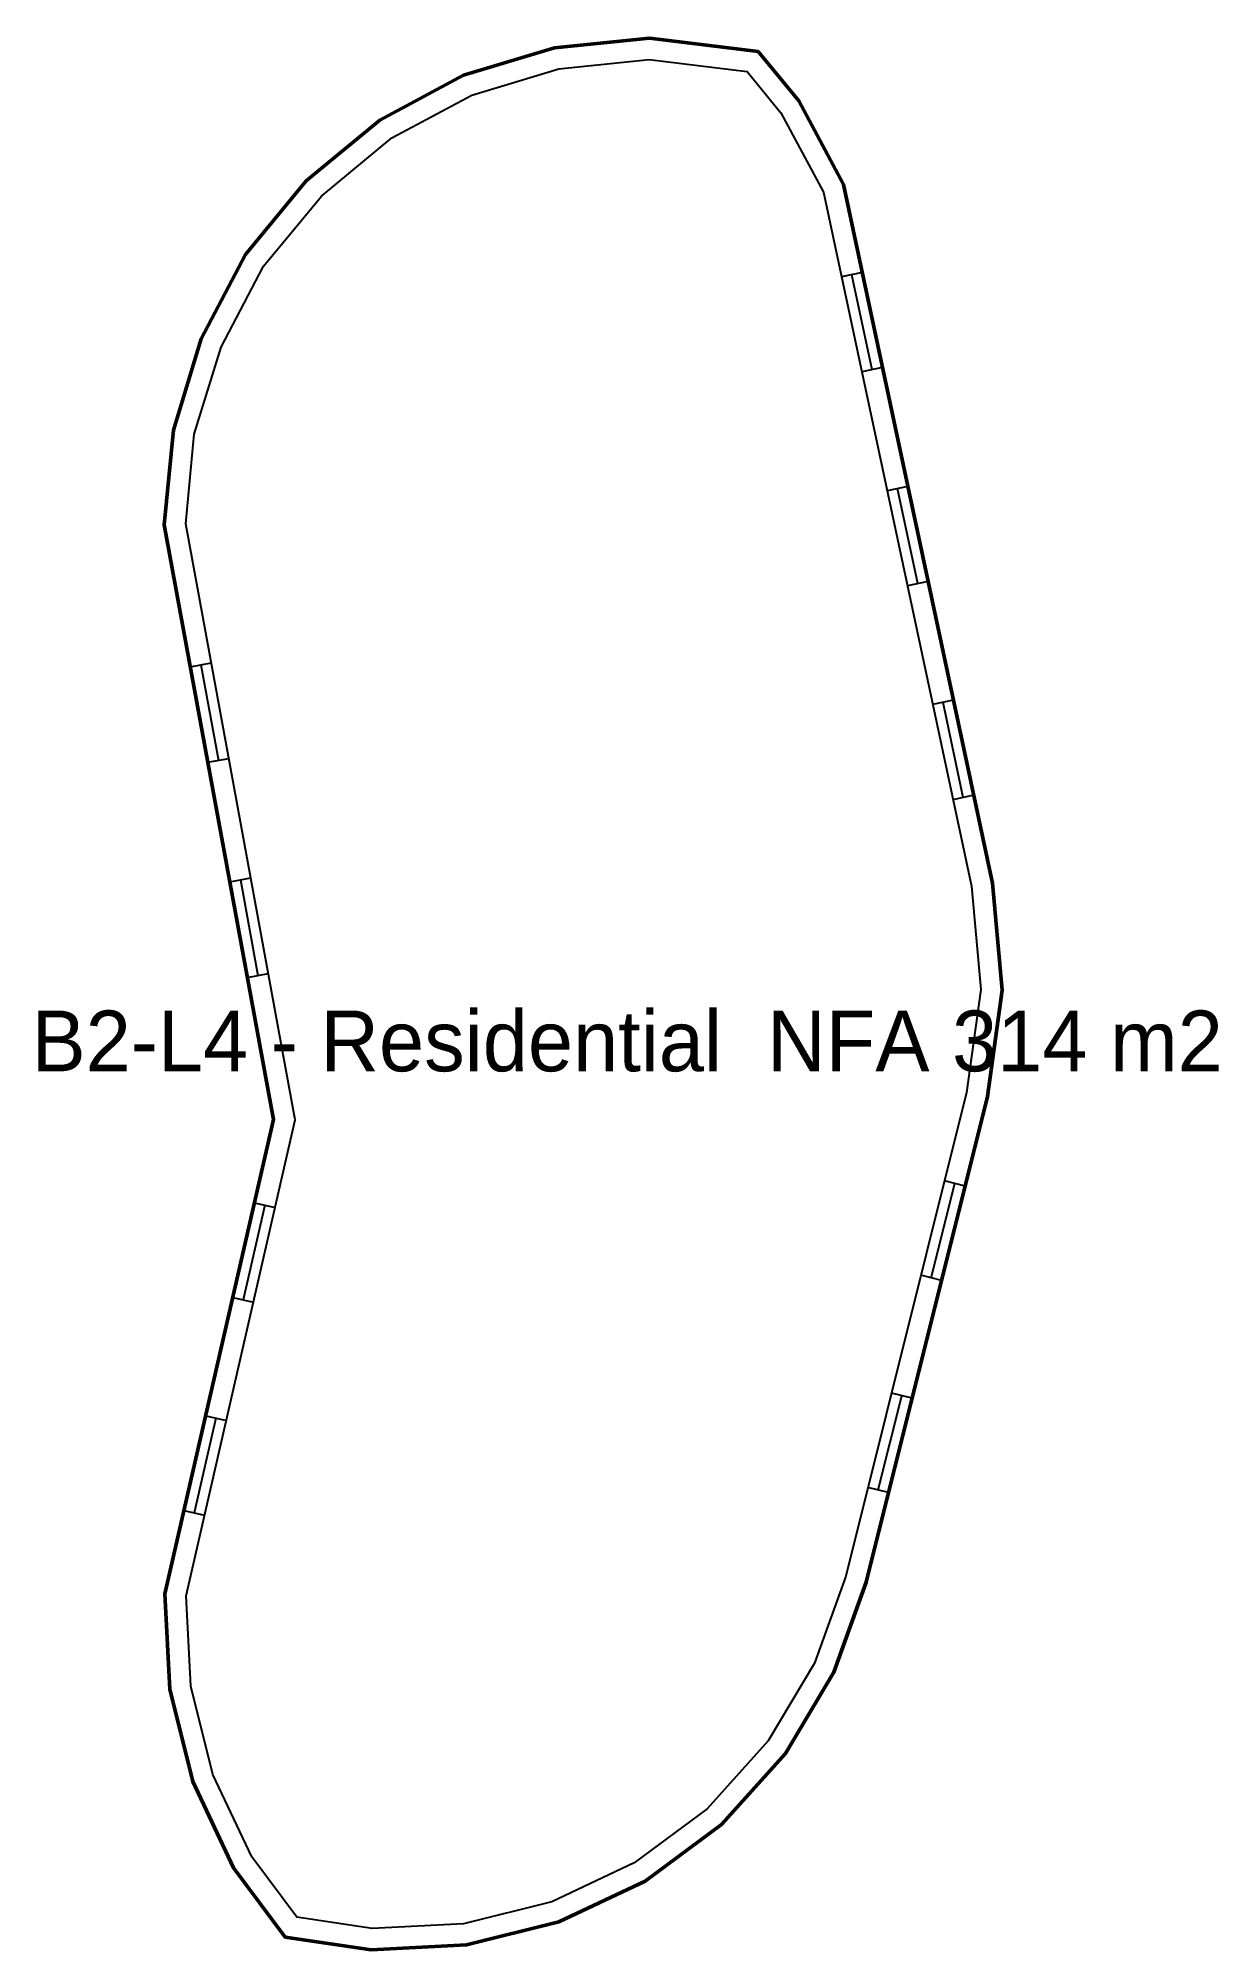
# Model space of a CAD drawing. Header units: metres. Extents: x 82.9 to 102.4, y -50.5 to -19.
import ezdxf
from ezdxf.enums import TextEntityAlignment as Align

# ---------------------------------------------------------------- set-up
doc = ezdxf.new("R2010")
doc.units = ezdxf.units.M
for name, color, linetype in [('TEXT', 250, 'Continuous'), ('WALL', 7, 'Continuous'), ('WINDOW', 5, 'Continuous')]:
    doc.layers.add(name, color=color, linetype=linetype)

msp = doc.modelspace()

# ---------------------------------------------------------------- linework, layer by layer
at = {"layer": 'WALL', "lineweight": 50}
msp.add_lwpolyline([(85, -27.01), (86.8, -36.8), (85.01, -44.61), (85.09, -46.18), (85.47, -47.7), (86.14, -49.12), (86.99, -50.26), (88.41, -50.47), (89.98, -50.39), (91.5, -50.01), (92.92, -49.34), (94.18, -48.41), (95.23, -47.24), (96.03, -45.9), (96.56, -44.42), (98.56, -36.42), (98.8, -34.67), (98.64, -32.91), (96.19, -21.41), (95.45, -20.03), (94.78, -19.22), (92.99, -19), (91.43, -19.16), (89.93, -19.61), (88.55, -20.35), (87.34, -21.35), (86.34, -22.56), (85.61, -23.95), (85.15, -25.45)], close=True, dxfattribs=at)
at = {"layer": 'WALL'}
msp.add_lwpolyline([(85.353, -26.995), (85.495, -25.519), (85.935, -24.084), (86.633, -22.755), (87.589, -21.599), (88.746, -20.642), (90.064, -19.935), (91.499, -19.505), (92.986, -19.352), (94.599, -19.55), (95.158, -20.226), (95.858, -21.532), (98.293, -32.962), (98.448, -34.662), (98.216, -36.354), (96.225, -44.318), (95.712, -45.75), (94.947, -47.031), (93.943, -48.15), (92.74, -49.038), (91.382, -49.679), (89.928, -50.042), (88.427, -50.119), (87.184, -49.935), (86.442, -48.939), (85.801, -47.582), (85.438, -46.128), (85.362, -44.641), (87.157, -36.808), (85.353, -26.995)], close=True, dxfattribs=at)
at = {"layer": 'WINDOW'}
for p, q in [((96.498, -22.857), (96.156, -22.93)), ((96.66, -24.458), (96.327, -22.893)), ((96.832, -24.421), (96.489, -24.494)), ((97.248, -26.378), (96.906, -26.45)), ((97.411, -27.979), (97.077, -26.414)), ((97.582, -27.942), (97.239, -28.015)), ((85.43, -29.348), (85.774, -29.285)), ((85.602, -29.316), (85.891, -30.89)), ((97.998, -29.899), (97.656, -29.971)), ((98.161, -31.5), (97.827, -29.935)), ((85.719, -30.921), (86.063, -30.858)), ((98.332, -31.463), (97.989, -31.536)), ((86.081, -32.889), (86.425, -32.825)), ((86.253, -32.857), (86.542, -34.43)), ((86.37, -34.462), (86.714, -34.399)), ((97.633, -39.407), (98.021, -37.855)), ((98.191, -37.898), (97.851, -37.813)), ((86.656, -38.21), (86.299, -39.769)), ((86.486, -38.171), (86.827, -38.249)), ((97.803, -39.45), (97.463, -39.365)), ((86.128, -39.73), (86.47, -39.808)), ((96.76, -42.9), (97.148, -41.348)), ((97.317, -41.39), (96.978, -41.305)), ((85.852, -41.719), (85.495, -43.278)), ((85.682, -41.68), (86.023, -41.758)), ((96.929, -42.942), (96.59, -42.857)), ((85.324, -43.239), (85.665, -43.317))]:
    msp.add_line(p, q, dxfattribs=at)

# ---------------------------------------------------------------- texts
at = {"layer": 'TEXT'}
msp.add_text('B2-L4 - Residential  NFA 314 m2', height=1, dxfattribs=at).set_placement((92.625, -35.508), align=Align.MIDDLE_CENTER)

doc.saveas('drawing.dxf')
